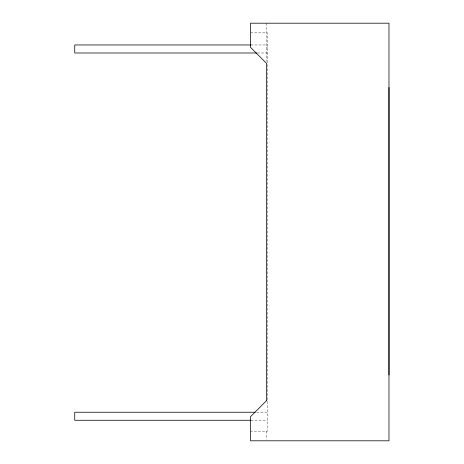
<?xml version="1.0" encoding="UTF-8"?>
<svg xmlns="http://www.w3.org/2000/svg" width="464" height="464" viewBox="0 0 464 464"><rect width="100%" height="100%" fill="white"/><g stroke="black" fill="none" stroke-linecap="round" stroke-linejoin="round"><path stroke-width="0.35" stroke-dasharray="2.32 1.74" d="M250.485 32.84L267.531 32.84L267.531 431.16L250.485 431.16M250.862 44.962L267.531 44.962M266.551 47.299L267.531 47.299M257.387 52.995L267.531 52.995M256.662 412.235L267.531 412.235M250.862 420.268L267.531 420.268M266.551 23.2L266.551 61.271M266.551 431.16L266.551 439.425"/><path stroke-width="0.7" d="M250.862 44.962L74.739 44.962L74.739 52.995L256.662 52.995M388.977 87.476L388.977 374.999M255.212 412.235L74.739 412.235L74.739 420.268L250.862 420.268M266.551 400.635L250.485 416.701L250.485 440.8L388.977 440.8L388.977 23.2L250.485 23.2L250.485 47.299L266.551 63.365L266.551 400.635"/></g></svg>
